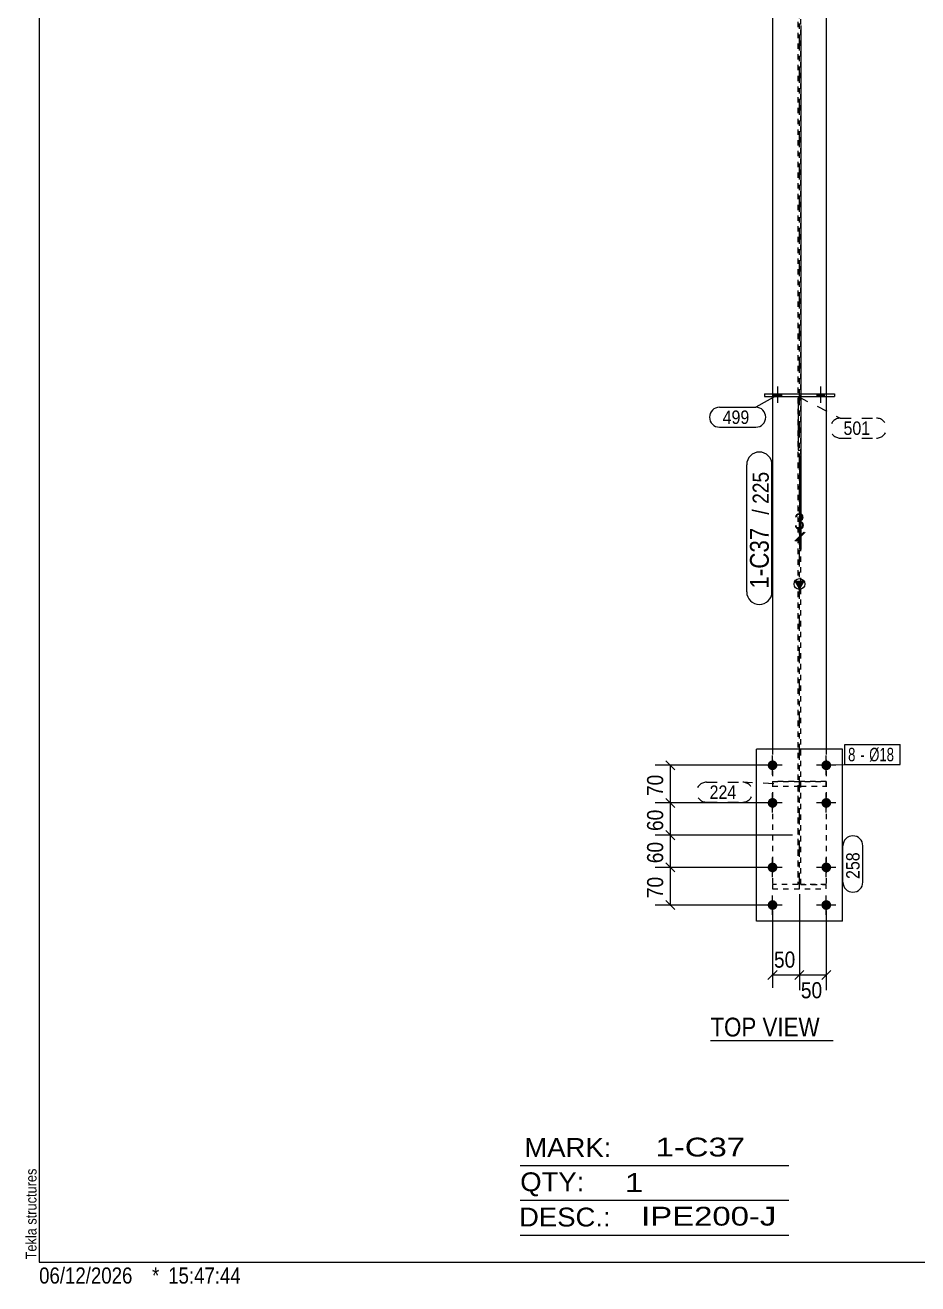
# Model space of a CAD drawing. Header units: millimetres. Extents: x 2 to 579, y 1 to 405.
# Drawn here: x 2.4 to 168.5, y 1 to 235.1 of the extents above; entities that cross this region are included whole.
import ezdxf

# ---------------------------------------------------------------- set-up
doc = ezdxf.new("R2010")
doc.units = ezdxf.units.MM
for name, pattern in [('XKITLINE00', [0]), ('XKITLINE01', [4, 1, -1, 1, -1]), ('XKITLINE02', [4, 2, -2]), ('XKITLINE03', [6, 3, -1, 1, -1])]:
    doc.linetypes.add(name, pattern=pattern)
for name, color, linetype, lineweight in [('Bolt', 3, 'Continuous', 0), ('BoltMark', 7, 'Continuous', 0), ('Dimensions', 7, 'Continuous', 0), ('DrawingSheet', 5, 'Continuous', 0), ('OtherObjectType', 7, 'Continuous', 0), ('Part', 2, 'Continuous', 0), ('PartMark', 7, 'Continuous', 0)]:
    doc.layers.add(name, color=color, linetype=linetype, lineweight=lineweight)
doc.styles.add('ARIAL', font='ARIAL.TTF')
doc.styles.add('ARIAL_NARROW', font='ARIALN.TTF')

# ---------------------------------------------------------------- blocks, each defined once
blk = doc.blocks.new('*A15')
at = {"layer": 'Bolt'}
for points in [[(140.55, 97.48), (140.55, 97.52), (140.56, 97.57), (140.57, 97.61), (140.58, 97.65), (140.59, 97.69), (140.6, 97.74), (140.62, 97.78), (140.64, 97.82), (140.66, 97.86), (140.68, 97.9), (140.7, 97.93), (140.73, 97.97), (140.75, 98), (140.78, 98.04), (140.81, 98.07), (140.85, 98.1), (140.88, 98.13), (140.91, 98.16), (140.95, 98.18), (140.99, 98.21), (141.03, 98.23), (141.07, 98.25), (141.11, 98.27), (141.15, 98.28), (141.19, 98.29), (141.23, 98.31), (141.27, 98.32), (141.32, 98.32), (141.36, 98.33), (141.41, 98.33), (141.45, 98.33), (141.49, 98.33), (141.54, 98.33), (141.58, 98.32), (141.63, 98.32), (141.67, 98.31), (141.71, 98.29), (141.75, 98.28), (141.79, 98.27), (141.83, 98.25), (141.87, 98.23), (141.91, 98.21), (141.95, 98.18), (141.99, 98.16), (142.02, 98.13), (142.05, 98.1), (142.09, 98.07), (142.12, 98.04), (142.15, 98), (142.17, 97.97), (142.2, 97.93), (142.22, 97.9), (142.24, 97.86), (142.26, 97.82), (142.28, 97.78), (142.3, 97.74), (142.31, 97.69), (142.32, 97.65), (142.33, 97.61), (142.34, 97.57), (142.35, 97.52), (142.35, 97.48), (142.35, 97.43), (142.35, 97.39), (142.35, 97.35), (142.34, 97.3), (142.33, 97.26), (142.32, 97.21), (142.31, 97.17), (142.3, 97.13), (142.28, 97.09), (142.26, 97.05), (142.24, 97.01), (142.22, 96.97), (142.2, 96.93), (142.17, 96.9), (142.15, 96.86), (142.12, 96.83), (142.09, 96.8), (142.05, 96.77), (142.02, 96.74), (141.99, 96.71), (141.95, 96.69), (141.91, 96.66), (141.87, 96.64), (141.83, 96.62), (141.79, 96.6), (141.75, 96.59), (141.71, 96.57), (141.67, 96.56), (141.63, 96.55), (141.58, 96.54), (141.54, 96.54), (141.49, 96.53), (141.45, 96.53), (141.41, 96.53), (141.36, 96.54), (141.32, 96.54), (141.27, 96.55), (141.23, 96.56), (141.19, 96.57), (141.15, 96.59), (141.11, 96.6), (141.07, 96.62), (141.03, 96.64), (140.99, 96.66), (140.95, 96.69), (140.91, 96.71), (140.88, 96.74), (140.85, 96.77), (140.81, 96.8), (140.78, 96.83), (140.75, 96.86), (140.73, 96.9), (140.7, 96.93), (140.68, 96.97), (140.66, 97.01), (140.64, 97.05), (140.62, 97.09), (140.6, 97.13), (140.59, 97.17), (140.58, 97.21), (140.57, 97.26), (140.56, 97.3), (140.55, 97.35), (140.55, 97.39), (140.55, 97.43)], [(150.55, 97.48), (150.55, 97.52), (150.56, 97.57), (150.57, 97.61), (150.58, 97.65), (150.59, 97.69), (150.6, 97.74), (150.62, 97.78), (150.64, 97.82), (150.66, 97.86), (150.68, 97.9), (150.7, 97.93), (150.73, 97.97), (150.75, 98), (150.78, 98.04), (150.81, 98.07), (150.85, 98.1), (150.88, 98.13), (150.91, 98.16), (150.95, 98.18), (150.99, 98.21), (151.03, 98.23), (151.07, 98.25), (151.11, 98.27), (151.15, 98.28), (151.19, 98.29), (151.23, 98.31), (151.27, 98.32), (151.32, 98.32), (151.36, 98.33), (151.41, 98.33), (151.45, 98.33), (151.49, 98.33), (151.54, 98.33), (151.58, 98.32), (151.63, 98.32), (151.67, 98.31), (151.71, 98.29), (151.75, 98.28), (151.79, 98.27), (151.83, 98.25), (151.87, 98.23), (151.91, 98.21), (151.95, 98.18), (151.99, 98.16), (152.02, 98.13), (152.05, 98.1), (152.09, 98.07), (152.12, 98.04), (152.15, 98), (152.17, 97.97), (152.2, 97.93), (152.22, 97.9), (152.24, 97.86), (152.26, 97.82), (152.28, 97.78), (152.3, 97.74), (152.31, 97.69), (152.32, 97.65), (152.33, 97.61), (152.34, 97.57), (152.35, 97.52), (152.35, 97.48), (152.35, 97.43), (152.35, 97.39), (152.35, 97.35), (152.34, 97.3), (152.33, 97.26), (152.32, 97.21), (152.31, 97.17), (152.3, 97.13), (152.28, 97.09), (152.26, 97.05), (152.24, 97.01), (152.22, 96.97), (152.2, 96.93), (152.17, 96.9), (152.15, 96.86), (152.12, 96.83), (152.09, 96.8), (152.05, 96.77), (152.02, 96.74), (151.99, 96.71), (151.95, 96.69), (151.91, 96.66), (151.87, 96.64), (151.83, 96.62), (151.79, 96.6), (151.75, 96.59), (151.71, 96.57), (151.67, 96.56), (151.63, 96.55), (151.58, 96.54), (151.54, 96.54), (151.49, 96.53), (151.45, 96.53), (151.41, 96.53), (151.36, 96.54), (151.32, 96.54), (151.27, 96.55), (151.23, 96.56), (151.19, 96.57), (151.15, 96.59), (151.11, 96.6), (151.07, 96.62), (151.03, 96.64), (150.99, 96.66), (150.95, 96.69), (150.91, 96.71), (150.88, 96.74), (150.85, 96.77), (150.81, 96.8), (150.78, 96.83), (150.75, 96.86), (150.73, 96.9), (150.7, 96.93), (150.68, 96.97), (150.66, 97.01), (150.64, 97.05), (150.62, 97.09), (150.6, 97.13), (150.59, 97.17), (150.58, 97.21), (150.57, 97.26), (150.56, 97.3), (150.55, 97.35), (150.55, 97.39), (150.55, 97.43)], [(140.55, 90.48), (140.55, 90.52), (140.56, 90.57), (140.57, 90.61), (140.58, 90.65), (140.59, 90.69), (140.6, 90.74), (140.62, 90.78), (140.64, 90.82), (140.66, 90.86), (140.68, 90.9), (140.7, 90.93), (140.73, 90.97), (140.75, 91), (140.78, 91.04), (140.81, 91.07), (140.85, 91.1), (140.88, 91.13), (140.91, 91.16), (140.95, 91.18), (140.99, 91.21), (141.03, 91.23), (141.07, 91.25), (141.11, 91.27), (141.15, 91.28), (141.19, 91.29), (141.23, 91.31), (141.27, 91.32), (141.32, 91.32), (141.36, 91.33), (141.41, 91.33), (141.45, 91.33), (141.49, 91.33), (141.54, 91.33), (141.58, 91.32), (141.63, 91.32), (141.67, 91.31), (141.71, 91.29), (141.75, 91.28), (141.79, 91.27), (141.83, 91.25), (141.87, 91.23), (141.91, 91.21), (141.95, 91.18), (141.99, 91.16), (142.02, 91.13), (142.05, 91.1), (142.09, 91.07), (142.12, 91.04), (142.15, 91), (142.17, 90.97), (142.2, 90.93), (142.22, 90.9), (142.24, 90.86), (142.26, 90.82), (142.28, 90.78), (142.3, 90.74), (142.31, 90.69), (142.32, 90.65), (142.33, 90.61), (142.34, 90.57), (142.35, 90.52), (142.35, 90.48), (142.35, 90.43), (142.35, 90.39), (142.35, 90.35), (142.34, 90.3), (142.33, 90.26), (142.32, 90.21), (142.31, 90.17), (142.3, 90.13), (142.28, 90.09), (142.26, 90.05), (142.24, 90.01), (142.22, 89.97), (142.2, 89.93), (142.17, 89.9), (142.15, 89.86), (142.12, 89.83), (142.09, 89.8), (142.05, 89.77), (142.02, 89.74), (141.99, 89.71), (141.95, 89.69), (141.91, 89.66), (141.87, 89.64), (141.83, 89.62), (141.79, 89.6), (141.75, 89.59), (141.71, 89.57), (141.67, 89.56), (141.63, 89.55), (141.58, 89.54), (141.54, 89.54), (141.49, 89.53), (141.45, 89.53), (141.41, 89.53), (141.36, 89.54), (141.32, 89.54), (141.27, 89.55), (141.23, 89.56), (141.19, 89.57), (141.15, 89.59), (141.11, 89.6), (141.07, 89.62), (141.03, 89.64), (140.99, 89.66), (140.95, 89.69), (140.91, 89.71), (140.88, 89.74), (140.85, 89.77), (140.81, 89.8), (140.78, 89.83), (140.75, 89.86), (140.73, 89.9), (140.7, 89.93), (140.68, 89.97), (140.66, 90.01), (140.64, 90.05), (140.62, 90.09), (140.6, 90.13), (140.59, 90.17), (140.58, 90.21), (140.57, 90.26), (140.56, 90.3), (140.55, 90.35), (140.55, 90.39), (140.55, 90.43)], [(150.55, 90.48), (150.55, 90.52), (150.56, 90.57), (150.57, 90.61), (150.58, 90.65), (150.59, 90.69), (150.6, 90.74), (150.62, 90.78), (150.64, 90.82), (150.66, 90.86), (150.68, 90.9), (150.7, 90.93), (150.73, 90.97), (150.75, 91), (150.78, 91.04), (150.81, 91.07), (150.85, 91.1), (150.88, 91.13), (150.91, 91.16), (150.95, 91.18), (150.99, 91.21), (151.03, 91.23), (151.07, 91.25), (151.11, 91.27), (151.15, 91.28), (151.19, 91.29), (151.23, 91.31), (151.27, 91.32), (151.32, 91.32), (151.36, 91.33), (151.41, 91.33), (151.45, 91.33), (151.49, 91.33), (151.54, 91.33), (151.58, 91.32), (151.63, 91.32), (151.67, 91.31), (151.71, 91.29), (151.75, 91.28), (151.79, 91.27), (151.83, 91.25), (151.87, 91.23), (151.91, 91.21), (151.95, 91.18), (151.99, 91.16), (152.02, 91.13), (152.05, 91.1), (152.09, 91.07), (152.12, 91.04), (152.15, 91), (152.17, 90.97), (152.2, 90.93), (152.22, 90.9), (152.24, 90.86), (152.26, 90.82), (152.28, 90.78), (152.3, 90.74), (152.31, 90.69), (152.32, 90.65), (152.33, 90.61), (152.34, 90.57), (152.35, 90.52), (152.35, 90.48), (152.35, 90.43), (152.35, 90.39), (152.35, 90.35), (152.34, 90.3), (152.33, 90.26), (152.32, 90.21), (152.31, 90.17), (152.3, 90.13), (152.28, 90.09), (152.26, 90.05), (152.24, 90.01), (152.22, 89.97), (152.2, 89.93), (152.17, 89.9), (152.15, 89.86), (152.12, 89.83), (152.09, 89.8), (152.05, 89.77), (152.02, 89.74), (151.99, 89.71), (151.95, 89.69), (151.91, 89.66), (151.87, 89.64), (151.83, 89.62), (151.79, 89.6), (151.75, 89.59), (151.71, 89.57), (151.67, 89.56), (151.63, 89.55), (151.58, 89.54), (151.54, 89.54), (151.49, 89.53), (151.45, 89.53), (151.41, 89.53), (151.36, 89.54), (151.32, 89.54), (151.27, 89.55), (151.23, 89.56), (151.19, 89.57), (151.15, 89.59), (151.11, 89.6), (151.07, 89.62), (151.03, 89.64), (150.99, 89.66), (150.95, 89.69), (150.91, 89.71), (150.88, 89.74), (150.85, 89.77), (150.81, 89.8), (150.78, 89.83), (150.75, 89.86), (150.73, 89.9), (150.7, 89.93), (150.68, 89.97), (150.66, 90.01), (150.64, 90.05), (150.62, 90.09), (150.6, 90.13), (150.59, 90.17), (150.58, 90.21), (150.57, 90.26), (150.56, 90.3), (150.55, 90.35), (150.55, 90.39), (150.55, 90.43)], [(140.55, 78.48), (140.55, 78.52), (140.56, 78.57), (140.57, 78.61), (140.58, 78.65), (140.59, 78.69), (140.6, 78.74), (140.62, 78.78), (140.64, 78.82), (140.66, 78.86), (140.68, 78.9), (140.7, 78.93), (140.73, 78.97), (140.75, 79), (140.78, 79.04), (140.81, 79.07), (140.85, 79.1), (140.88, 79.13), (140.91, 79.16), (140.95, 79.18), (140.99, 79.21), (141.03, 79.23), (141.07, 79.25), (141.11, 79.27), (141.15, 79.28), (141.19, 79.29), (141.23, 79.31), (141.27, 79.32), (141.32, 79.32), (141.36, 79.33), (141.41, 79.33), (141.45, 79.33), (141.49, 79.33), (141.54, 79.33), (141.58, 79.32), (141.63, 79.32), (141.67, 79.31), (141.71, 79.29), (141.75, 79.28), (141.79, 79.27), (141.83, 79.25), (141.87, 79.23), (141.91, 79.21), (141.95, 79.18), (141.99, 79.16), (142.02, 79.13), (142.05, 79.1), (142.09, 79.07), (142.12, 79.04), (142.15, 79), (142.17, 78.97), (142.2, 78.93), (142.22, 78.9), (142.24, 78.86), (142.26, 78.82), (142.28, 78.78), (142.3, 78.74), (142.31, 78.69), (142.32, 78.65), (142.33, 78.61), (142.34, 78.57), (142.35, 78.52), (142.35, 78.48), (142.35, 78.43), (142.35, 78.39), (142.35, 78.35), (142.34, 78.3), (142.33, 78.26), (142.32, 78.21), (142.31, 78.17), (142.3, 78.13), (142.28, 78.09), (142.26, 78.05), (142.24, 78.01), (142.22, 77.97), (142.2, 77.93), (142.17, 77.9), (142.15, 77.86), (142.12, 77.83), (142.09, 77.8), (142.05, 77.77), (142.02, 77.74), (141.99, 77.71), (141.95, 77.69), (141.91, 77.66), (141.87, 77.64), (141.83, 77.62), (141.79, 77.6), (141.75, 77.59), (141.71, 77.57), (141.67, 77.56), (141.63, 77.55), (141.58, 77.54), (141.54, 77.54), (141.49, 77.53), (141.45, 77.53), (141.41, 77.53), (141.36, 77.54), (141.32, 77.54), (141.27, 77.55), (141.23, 77.56), (141.19, 77.57), (141.15, 77.59), (141.11, 77.6), (141.07, 77.62), (141.03, 77.64), (140.99, 77.66), (140.95, 77.69), (140.91, 77.71), (140.88, 77.74), (140.85, 77.77), (140.81, 77.8), (140.78, 77.83), (140.75, 77.86), (140.73, 77.9), (140.7, 77.93), (140.68, 77.97), (140.66, 78.01), (140.64, 78.05), (140.62, 78.09), (140.6, 78.13), (140.59, 78.17), (140.58, 78.21), (140.57, 78.26), (140.56, 78.3), (140.55, 78.35), (140.55, 78.39), (140.55, 78.43)], [(150.55, 78.48), (150.55, 78.52), (150.56, 78.57), (150.57, 78.61), (150.58, 78.65), (150.59, 78.69), (150.6, 78.74), (150.62, 78.78), (150.64, 78.82), (150.66, 78.86), (150.68, 78.9), (150.7, 78.93), (150.73, 78.97), (150.75, 79), (150.78, 79.04), (150.81, 79.07), (150.85, 79.1), (150.88, 79.13), (150.91, 79.16), (150.95, 79.18), (150.99, 79.21), (151.03, 79.23), (151.07, 79.25), (151.11, 79.27), (151.15, 79.28), (151.19, 79.29), (151.23, 79.31), (151.27, 79.32), (151.32, 79.32), (151.36, 79.33), (151.41, 79.33), (151.45, 79.33), (151.49, 79.33), (151.54, 79.33), (151.58, 79.32), (151.63, 79.32), (151.67, 79.31), (151.71, 79.29), (151.75, 79.28), (151.79, 79.27), (151.83, 79.25), (151.87, 79.23), (151.91, 79.21), (151.95, 79.18), (151.99, 79.16), (152.02, 79.13), (152.05, 79.1), (152.09, 79.07), (152.12, 79.04), (152.15, 79), (152.17, 78.97), (152.2, 78.93), (152.22, 78.9), (152.24, 78.86), (152.26, 78.82), (152.28, 78.78), (152.3, 78.74), (152.31, 78.69), (152.32, 78.65), (152.33, 78.61), (152.34, 78.57), (152.35, 78.52), (152.35, 78.48), (152.35, 78.43), (152.35, 78.39), (152.35, 78.35), (152.34, 78.3), (152.33, 78.26), (152.32, 78.21), (152.31, 78.17), (152.3, 78.13), (152.28, 78.09), (152.26, 78.05), (152.24, 78.01), (152.22, 77.97), (152.2, 77.93), (152.17, 77.9), (152.15, 77.86), (152.12, 77.83), (152.09, 77.8), (152.05, 77.77), (152.02, 77.74), (151.99, 77.71), (151.95, 77.69), (151.91, 77.66), (151.87, 77.64), (151.83, 77.62), (151.79, 77.6), (151.75, 77.59), (151.71, 77.57), (151.67, 77.56), (151.63, 77.55), (151.58, 77.54), (151.54, 77.54), (151.49, 77.53), (151.45, 77.53), (151.41, 77.53), (151.36, 77.54), (151.32, 77.54), (151.27, 77.55), (151.23, 77.56), (151.19, 77.57), (151.15, 77.59), (151.11, 77.6), (151.07, 77.62), (151.03, 77.64), (150.99, 77.66), (150.95, 77.69), (150.91, 77.71), (150.88, 77.74), (150.85, 77.77), (150.81, 77.8), (150.78, 77.83), (150.75, 77.86), (150.73, 77.9), (150.7, 77.93), (150.68, 77.97), (150.66, 78.01), (150.64, 78.05), (150.62, 78.09), (150.6, 78.13), (150.59, 78.17), (150.58, 78.21), (150.57, 78.26), (150.56, 78.3), (150.55, 78.35), (150.55, 78.39), (150.55, 78.43)], [(140.55, 71.48), (140.55, 71.52), (140.56, 71.57), (140.57, 71.61), (140.58, 71.65), (140.59, 71.69), (140.6, 71.74), (140.62, 71.78), (140.64, 71.82), (140.66, 71.86), (140.68, 71.9), (140.7, 71.93), (140.73, 71.97), (140.75, 72), (140.78, 72.04), (140.81, 72.07), (140.85, 72.1), (140.88, 72.13), (140.91, 72.16), (140.95, 72.18), (140.99, 72.21), (141.03, 72.23), (141.07, 72.25), (141.11, 72.27), (141.15, 72.28), (141.19, 72.29), (141.23, 72.31), (141.27, 72.32), (141.32, 72.32), (141.36, 72.33), (141.41, 72.33), (141.45, 72.33), (141.49, 72.33), (141.54, 72.33), (141.58, 72.32), (141.63, 72.32), (141.67, 72.31), (141.71, 72.29), (141.75, 72.28), (141.79, 72.27), (141.83, 72.25), (141.87, 72.23), (141.91, 72.21), (141.95, 72.18), (141.99, 72.16), (142.02, 72.13), (142.05, 72.1), (142.09, 72.07), (142.12, 72.04), (142.15, 72), (142.17, 71.97), (142.2, 71.93), (142.22, 71.9), (142.24, 71.86), (142.26, 71.82), (142.28, 71.78), (142.3, 71.74), (142.31, 71.69), (142.32, 71.65), (142.33, 71.61), (142.34, 71.57), (142.35, 71.52), (142.35, 71.48), (142.35, 71.43), (142.35, 71.39), (142.35, 71.35), (142.34, 71.3), (142.33, 71.26), (142.32, 71.21), (142.31, 71.17), (142.3, 71.13), (142.28, 71.09), (142.26, 71.05), (142.24, 71.01), (142.22, 70.97), (142.2, 70.93), (142.17, 70.9), (142.15, 70.86), (142.12, 70.83), (142.09, 70.8), (142.05, 70.77), (142.02, 70.74), (141.99, 70.71), (141.95, 70.69), (141.91, 70.66), (141.87, 70.64), (141.83, 70.62), (141.79, 70.6), (141.75, 70.59), (141.71, 70.57), (141.67, 70.56), (141.63, 70.55), (141.58, 70.54), (141.54, 70.54), (141.49, 70.53), (141.45, 70.53), (141.41, 70.53), (141.36, 70.54), (141.32, 70.54), (141.27, 70.55), (141.23, 70.56), (141.19, 70.57), (141.15, 70.59), (141.11, 70.6), (141.07, 70.62), (141.03, 70.64), (140.99, 70.66), (140.95, 70.69), (140.91, 70.71), (140.88, 70.74), (140.85, 70.77), (140.81, 70.8), (140.78, 70.83), (140.75, 70.86), (140.73, 70.9), (140.7, 70.93), (140.68, 70.97), (140.66, 71.01), (140.64, 71.05), (140.62, 71.09), (140.6, 71.13), (140.59, 71.17), (140.58, 71.21), (140.57, 71.26), (140.56, 71.3), (140.55, 71.35), (140.55, 71.39), (140.55, 71.43)], [(150.55, 71.48), (150.55, 71.52), (150.56, 71.57), (150.57, 71.61), (150.58, 71.65), (150.59, 71.69), (150.6, 71.74), (150.62, 71.78), (150.64, 71.82), (150.66, 71.86), (150.68, 71.9), (150.7, 71.93), (150.73, 71.97), (150.75, 72), (150.78, 72.04), (150.81, 72.07), (150.85, 72.1), (150.88, 72.13), (150.91, 72.16), (150.95, 72.18), (150.99, 72.21), (151.03, 72.23), (151.07, 72.25), (151.11, 72.27), (151.15, 72.28), (151.19, 72.29), (151.23, 72.31), (151.27, 72.32), (151.32, 72.32), (151.36, 72.33), (151.41, 72.33), (151.45, 72.33), (151.49, 72.33), (151.54, 72.33), (151.58, 72.32), (151.63, 72.32), (151.67, 72.31), (151.71, 72.29), (151.75, 72.28), (151.79, 72.27), (151.83, 72.25), (151.87, 72.23), (151.91, 72.21), (151.95, 72.18), (151.99, 72.16), (152.02, 72.13), (152.05, 72.1), (152.09, 72.07), (152.12, 72.04), (152.15, 72), (152.17, 71.97), (152.2, 71.93), (152.22, 71.9), (152.24, 71.86), (152.26, 71.82), (152.28, 71.78), (152.3, 71.74), (152.31, 71.69), (152.32, 71.65), (152.33, 71.61), (152.34, 71.57), (152.35, 71.52), (152.35, 71.48), (152.35, 71.43), (152.35, 71.39), (152.35, 71.35), (152.34, 71.3), (152.33, 71.26), (152.32, 71.21), (152.31, 71.17), (152.3, 71.13), (152.28, 71.09), (152.26, 71.05), (152.24, 71.01), (152.22, 70.97), (152.2, 70.93), (152.17, 70.9), (152.15, 70.86), (152.12, 70.83), (152.09, 70.8), (152.05, 70.77), (152.02, 70.74), (151.99, 70.71), (151.95, 70.69), (151.91, 70.66), (151.87, 70.64), (151.83, 70.62), (151.79, 70.6), (151.75, 70.59), (151.71, 70.57), (151.67, 70.56), (151.63, 70.55), (151.58, 70.54), (151.54, 70.54), (151.49, 70.53), (151.45, 70.53), (151.41, 70.53), (151.36, 70.54), (151.32, 70.54), (151.27, 70.55), (151.23, 70.56), (151.19, 70.57), (151.15, 70.59), (151.11, 70.6), (151.07, 70.62), (151.03, 70.64), (150.99, 70.66), (150.95, 70.69), (150.91, 70.71), (150.88, 70.74), (150.85, 70.77), (150.81, 70.8), (150.78, 70.83), (150.75, 70.86), (150.73, 70.9), (150.7, 70.93), (150.68, 70.97), (150.66, 71.01), (150.64, 71.05), (150.62, 71.09), (150.6, 71.13), (150.59, 71.17), (150.58, 71.21), (150.57, 71.26), (150.56, 71.3), (150.55, 71.35), (150.55, 71.39), (150.55, 71.43)]]:
    blk.add_hatch(color=3, dxfattribs=at).paths.add_polyline_path(points, flags=17)
at = {"layer": 'Bolt', "color": 3, "linetype": 'XKITLINE00', "lineweight": 0}
for p, q in [((141.45, 95.63), (141.45, 99.23)), ((151.45, 95.63), (151.45, 99.23)), ((143.25, 97.43), (139.65, 97.43)), ((153.25, 97.43), (149.65, 97.43)), ((141.45, 88.63), (141.45, 92.23)), ((151.45, 88.63), (151.45, 92.23)), ((143.25, 90.43), (139.65, 90.43)), ((153.25, 90.43), (149.65, 90.43)), ((141.45, 76.63), (141.45, 80.23)), ((151.45, 76.63), (151.45, 80.23)), ((143.25, 78.43), (139.65, 78.43)), ((153.25, 78.43), (149.65, 78.43)), ((141.45, 69.63), (141.45, 73.23)), ((151.45, 69.63), (151.45, 73.23)), ((143.25, 71.43), (139.65, 71.43)), ((153.25, 71.43), (149.65, 71.43))]:
    blk.add_line(p, q, dxfattribs=at)
blk = doc.blocks.new('*A16')
at = {"layer": 'Bolt'}
for points in [[(143.15, 166.56), (143.15, 166.06), (141.75, 166.06), (141.75, 166.56)], [(143.15, 166.56), (143.15, 166.06), (141.75, 166.06), (141.75, 166.56)], [(151.15, 166.56), (151.15, 166.06), (149.75, 166.06), (149.75, 166.56)], [(151.15, 166.56), (151.15, 166.06), (149.75, 166.06), (149.75, 166.56)]]:
    blk.add_hatch(color=3, dxfattribs=at).paths.add_polyline_path(points, flags=17)
at = {"layer": 'Bolt', "color": 3, "linetype": 'XKITLINE00', "lineweight": 0}
for p, q in [((141.75, 166.06), (141.75, 166.56)), ((141.75, 166.06), (141.75, 166.56)), ((142.45, 164.9), (142.45, 167.9)), ((142.45, 164.9), (142.45, 167.9)), ((143.15, 166.06), (143.15, 166.56)), ((143.15, 166.06), (143.15, 166.56)), ((149.75, 166.06), (149.75, 166.56)), ((149.75, 166.06), (149.75, 166.56)), ((150.45, 164.9), (150.45, 167.9)), ((150.45, 164.9), (150.45, 167.9)), ((151.15, 166.06), (151.15, 166.56)), ((151.15, 166.06), (151.15, 166.56))]:
    blk.add_line(p, q, dxfattribs=at)
blk = doc.blocks.new('*A19')
at = {"layer": 'Part'}
blk.add_hatch(color=2, dxfattribs=at).paths.add_polyline_path([(145.65, 131.66), (147.25, 131.66), (146.45, 130.26)], flags=17)
at = {"layer": 'Part', "color": 7, "linetype": 'XKITLINE03', "lineweight": 0}
blk.add_line((146.45, 74.43), (146.45, 307.74), dxfattribs=at)
at = {"layer": 'Part', "color": 2, "linetype": 'XKITLINE00', "lineweight": 0}
for p, q in [((141.45, 297.74), (141.45, 296.56)), ((141.45, 297.74), (151.45, 297.74)), ((151.45, 297.74), (151.45, 296.56)), ((141.45, 296.06), (141.45, 246.56)), ((151.45, 296.06), (151.45, 246.56)), ((141.45, 246.06), (141.45, 166.56)), ((151.45, 246.06), (151.45, 166.56)), ((141.45, 166.06), (141.45, 100.43)), ((151.45, 166.06), (151.45, 100.43)), ((146.45, 130.26), (145.65, 131.66)), ((145.65, 131.66), (147.25, 131.66)), ((147.25, 131.66), (146.45, 130.26))]:
    blk.add_line(p, q, dxfattribs=at)
at = {"layer": 'Part', "color": 7, "linetype": 'XKITLINE01', "lineweight": 0}
for p, q in [((146.17, 297.74), (146.17, 75.28)), ((146.73, 75.28), (146.73, 297.74)), ((141.45, 296.56), (141.45, 296.06)), ((151.45, 296.56), (151.45, 296.06)), ((141.45, 246.56), (141.45, 246.06)), ((151.45, 246.56), (151.45, 246.06)), ((141.45, 166.56), (141.45, 166.06)), ((151.45, 166.56), (151.45, 166.06)), ((141.45, 100.43), (141.45, 74.43)), ((151.45, 100.43), (151.45, 74.43)), ((141.45, 94.43), (151.45, 94.43)), ((141.45, 93.58), (146.17, 93.58)), ((146.73, 93.58), (151.45, 93.58)), ((146.17, 75.28), (141.45, 75.28)), ((151.45, 75.28), (146.73, 75.28)), ((141.45, 74.43), (151.45, 74.43))]:
    blk.add_line(p, q, dxfattribs=at)
at = {"layer": 'Part', "color": 2, "linetype": 'XKITLINE00', "lineweight": 0}
blk.add_circle((146.45, 131.16), 1, dxfattribs=at)
blk = doc.blocks.new('*A20')
at = {"layer": 'Part', "color": 7, "linetype": 'XKITLINE01', "lineweight": 0}
for p, q in [((151.45, 94.43), (141.45, 94.43)), ((141.45, 94.43), (141.45, 93.58)), ((141.45, 94.43), (151.45, 94.43)), ((151.45, 93.58), (151.45, 94.43)), ((141.45, 93.58), (146.17, 93.58)), ((141.45, 93.58), (146.17, 93.58)), ((146.17, 93.58), (146.17, 75.28)), ((146.73, 75.28), (146.73, 93.58)), ((146.73, 93.58), (151.45, 93.58)), ((146.73, 93.58), (151.45, 93.58)), ((146.17, 75.28), (141.45, 75.28)), ((141.45, 75.28), (141.45, 74.43)), ((146.17, 75.28), (141.45, 75.28)), ((151.45, 75.28), (146.73, 75.28)), ((146.73, 75.28), (151.45, 75.28)), ((151.45, 74.43), (151.45, 75.28)), ((141.45, 74.43), (151.45, 74.43)), ((141.45, 74.43), (151.45, 74.43))]:
    blk.add_line(p, q, dxfattribs=at)
at = {"layer": 'Part', "color": 7, "linetype": 'XKITLINE03', "lineweight": 0}
blk.add_line((146.45, 84.43), (146.45, 84.43), dxfattribs=at)
blk = doc.blocks.new('*A21')
at = {"layer": 'Part', "color": 2, "linetype": 'XKITLINE00', "lineweight": 0}
for p, q in [((138.45, 68.43), (138.45, 100.43)), ((154.45, 100.43), (138.45, 100.43)), ((154.45, 68.43), (154.45, 100.43)), ((154.45, 68.43), (138.45, 68.43))]:
    blk.add_line(p, q, dxfattribs=at)
blk = doc.blocks.new('*A22')
at = {"layer": 'Part', "color": 2, "linetype": 'XKITLINE00', "lineweight": 0}
for p, q in [((139.95, 166.56), (139.95, 166.06)), ((139.95, 166.56), (152.95, 166.56)), ((152.95, 166.56), (152.95, 166.06)), ((139.95, 166.06), (152.95, 166.06))]:
    blk.add_line(p, q, dxfattribs=at)
blk = doc.blocks.new('*A23')
at = {"layer": 'Part', "color": 2, "linetype": 'XKITLINE00', "lineweight": 0}
for p, q in [((146.2, 166.06), (146.2, 156.06)), ((146.7, 166.06), (146.7, 156.06)), ((146.2, 156.06), (146.7, 156.06))]:
    blk.add_line(p, q, dxfattribs=at)
at = {"layer": 'Part', "color": 7, "linetype": 'XKITLINE01', "lineweight": 0}
blk.add_line((146.2, 166.06), (146.7, 166.06), dxfattribs=at)
blk.add_line((146.2, 166.06), (146.7, 166.06), dxfattribs=at)
blk = doc.blocks.new('*A32')
at = {"layer": 'DrawingSheet', "color": 5, "linetype": 'XKITLINE00', "lineweight": 0}
for p, q in [((5, 405), (5, 5)), ((5, 5), (579, 5))]:
    blk.add_line(p, q, dxfattribs=at)
at = {"layer": 'DrawingSheet', "color": 5, "style": 'ARIAL', "width": 0.85}
blk.add_text('Tekla structures', height=2, rotation=90, dxfattribs=at).set_placement((4.5, 5.5))
blk = doc.blocks.new('*A36')
at = {"layer": 'OtherObjectType', "color": 6, "linetype": 'XKITLINE00', "lineweight": 0}
for p, q in [((94.5, 23), (144.5, 23)), ((94.5, 16.5), (144.5, 16.5)), ((94.5, 10), (144.5, 10))]:
    blk.add_line(p, q, dxfattribs=at)
at = {"layer": 'OtherObjectType', "color": 6, "style": 'ARIAL_NARROW'}
for s, width, p in [('1-C37', 1.525501, (119.69, 24.65)), ('MARK:', 1.275, (95.27, 24.58)), ('QTY:', 1.275, (94.5, 18.19)), ('1', 1.525501, (113.99, 18.05)), ('DESC.:', 1.275, (94.29, 11.63)), ('IPE200-J', 1.525501, (117, 11.79))]:
    blk.add_text(s, height=3.5, dxfattribs=dict(at, width=width)).set_placement(p)
blk = doc.blocks.new('*A39')
at = {"layer": 'OtherObjectType', "color": 7, "style": 'ARIAL_NARROW', "width": 1.008832}
for s, p in [('06/12/2026', (4.99, 1)), ('*', (26, 1)), ('15:47:44', (29, 1))]:
    blk.add_text(s, height=3, dxfattribs=at).set_placement(p)
blk = doc.blocks.new('*A68')
at = {"layer": 'Dimensions', "color": 7, "linetype": 'XKITLINE00', "lineweight": 0}
for p, q in [((140.45, 78.43), (119.6, 78.43)), ((121.6, 79.28), (123.3, 77.59)), ((122.45, 71.43), (122.45, 78.43)), ((140.45, 71.43), (119.6, 71.43)), ((121.6, 72.28), (123.3, 70.59))]:
    blk.add_line(p, q, dxfattribs=at)
at = {"layer": 'Dimensions', "color": 3}
for p in [(122.45, 78.43), (122.45, 71.43)]:
    blk.add_point(p, dxfattribs=at)
at = {"layer": 'Dimensions', "color": 3, "style": 'ARIAL', "width": 0.85}
blk.add_text('70', height=3, rotation=90.0002, dxfattribs=at).set_placement((121.1, 72.71))
blk = doc.blocks.new('*A69')
at = {"layer": 'Dimensions', "color": 7, "linetype": 'XKITLINE00', "lineweight": 0}
for p, q in [((145.17, 84.43), (119.6, 84.43)), ((121.6, 85.28), (123.3, 83.59)), ((122.45, 78.43), (122.45, 84.43)), ((140.45, 78.43), (119.6, 78.43)), ((121.6, 79.28), (123.3, 77.59))]:
    blk.add_line(p, q, dxfattribs=at)
at = {"layer": 'Dimensions', "color": 3}
for p in [(122.45, 84.43), (122.45, 78.43)]:
    blk.add_point(p, dxfattribs=at)
at = {"layer": 'Dimensions', "color": 3, "style": 'ARIAL', "width": 0.85}
blk.add_text('60', height=3, rotation=90.0002, dxfattribs=at).set_placement((121.1, 79.21))
blk = doc.blocks.new('*A70')
at = {"layer": 'Dimensions', "color": 7, "linetype": 'XKITLINE00', "lineweight": 0}
for p, q in [((140.45, 90.43), (119.6, 90.43)), ((121.6, 91.28), (123.3, 89.59)), ((122.45, 84.43), (122.45, 90.43)), ((145.17, 84.43), (119.6, 84.43)), ((121.6, 85.28), (123.3, 83.59))]:
    blk.add_line(p, q, dxfattribs=at)
at = {"layer": 'Dimensions', "color": 3}
for p in [(122.45, 90.43), (122.45, 84.43)]:
    blk.add_point(p, dxfattribs=at)
at = {"layer": 'Dimensions', "color": 3, "style": 'ARIAL', "width": 0.85}
blk.add_text('60', height=3, rotation=90.0002, dxfattribs=at).set_placement((121.1, 85.21))
blk = doc.blocks.new('*A71')
at = {"layer": 'Dimensions', "color": 7, "linetype": 'XKITLINE00', "lineweight": 0}
for p, q in [((140.45, 97.43), (119.6, 97.43)), ((121.6, 98.28), (123.3, 96.59)), ((122.45, 90.43), (122.45, 97.43)), ((140.45, 90.43), (119.6, 90.43)), ((121.6, 91.28), (123.3, 89.59))]:
    blk.add_line(p, q, dxfattribs=at)
at = {"layer": 'Dimensions', "color": 3}
for p in [(122.45, 97.43), (122.45, 90.43)]:
    blk.add_point(p, dxfattribs=at)
at = {"layer": 'Dimensions', "color": 3, "style": 'ARIAL', "width": 0.85}
blk.add_text('70', height=3, rotation=90.0002, dxfattribs=at).set_placement((121.1, 91.71))
blk = doc.blocks.new('*A72')
at = {"layer": 'Dimensions', "color": 7, "linetype": 'XKITLINE00', "lineweight": 0}
for p, q in [((146.45, 73.43), (146.45, 56.03)), ((141.45, 70.43), (141.45, 56.03)), ((142.3, 59.28), (140.6, 57.59)), ((147.3, 59.28), (145.6, 57.59)), ((141.45, 58.43), (146.45, 58.43))]:
    blk.add_line(p, q, dxfattribs=at)
at = {"layer": 'Dimensions', "color": 3}
for p in [(141.45, 58.43), (146.45, 58.43)]:
    blk.add_point(p, dxfattribs=at)
at = {"layer": 'Dimensions', "color": 3, "style": 'ARIAL', "width": 0.85}
blk.add_text('50', height=3, dxfattribs=at).set_placement((141.72, 59.78))
blk = doc.blocks.new('*A73')
at = {"layer": 'Dimensions', "color": 7, "linetype": 'XKITLINE00', "lineweight": 0}
for p, q in [((146.45, 73.43), (146.45, 55.58)), ((151.45, 70.43), (151.45, 55.58)), ((147.3, 59.28), (145.6, 57.59)), ((152.3, 59.28), (150.6, 57.59)), ((146.45, 58.43), (151.45, 58.43))]:
    blk.add_line(p, q, dxfattribs=at)
at = {"layer": 'Dimensions', "color": 3}
for p in [(146.45, 58.43), (151.45, 58.43)]:
    blk.add_point(p, dxfattribs=at)
at = {"layer": 'Dimensions', "color": 3, "style": 'ARIAL', "width": 0.85}
blk.add_text('50', height=3, dxfattribs=at).set_placement((146.72, 54.08))
blk = doc.blocks.new('*A76')
at = {"layer": 'Dimensions', "color": 7, "linetype": 'XKITLINE00', "lineweight": 0}
for p, q in [((146.7, 235.06), (146.7, 137.56)), ((146.45, 155.06), (146.45, 137.56)), ((147.3, 140.81), (145.6, 139.11)), ((147.55, 140.81), (145.85, 139.11)), ((146.45, 139.96), (146.7, 139.96))]:
    blk.add_line(p, q, dxfattribs=at)
at = {"layer": 'Dimensions', "color": 3}
for p in [(146.45, 139.96), (146.7, 139.96)]:
    blk.add_point(p, dxfattribs=at)
at = {"layer": 'Dimensions', "color": 3, "style": 'ARIAL', "width": 0.85}
blk.add_text('3', height=3, dxfattribs=at).set_placement((145.46, 141.31))
blk = doc.blocks.new('*A78')
at = {"layer": 'BoltMark', "color": 7, "linetype": 'XKITLINE00', "lineweight": 0}
for p, q in [((154.91, 101.28), (165.21, 101.28)), ((154.91, 97.58), (154.91, 101.28)), ((165.21, 97.58), (165.21, 101.28)), ((151.45, 97.43), (154.91, 97.58)), ((154.91, 97.58), (165.21, 97.58))]:
    blk.add_line(p, q, dxfattribs=at)
at = {"layer": 'BoltMark', "color": 3, "style": 'ARIAL_NARROW', "width": 0.85}
for s, p in [('8', (155.51, 98.18)), ('Ø18', (159.44, 98.18)), ('-', (157.78, 98.18))]:
    blk.add_text(s, height=2.5, dxfattribs=at).set_placement(p)
blk = doc.blocks.new('*A83')
at = {"layer": 'PartMark', "color": 7, "linetype": 'XKITLINE02', "lineweight": 0}
for p, q in [((146.2, 166.06), (154.06, 162.01)), ((154.06, 162.01), (160.82, 162.01)), ((154.06, 158.31), (160.82, 158.31))]:
    blk.add_line(p, q, dxfattribs=at)
for centre, start, end in [((154.06, 160.16), 90, 270), ((160.82, 160.16), 270, 90)]:
    blk.add_arc(centre, 1.85, start, end, dxfattribs=at)
at = {"layer": 'PartMark', "color": 3, "style": 'ARIAL', "width": 0.85}
blk.add_text('501', height=2.5, dxfattribs=at).set_placement((154.66, 158.91))
blk = doc.blocks.new('*A84')
at = {"layer": 'PartMark', "color": 7, "linetype": 'XKITLINE00', "lineweight": 0}
for p, q in [((142.58, 166.43), (138.34, 164.04)), ((131.57, 164.04), (138.34, 164.04)), ((131.57, 160.34), (138.34, 160.34))]:
    blk.add_line(p, q, dxfattribs=at)
for centre, start, end in [((131.57, 162.19), 90, 270), ((138.34, 162.19), 270, 90)]:
    blk.add_arc(centre, 1.85, start, end, dxfattribs=at)
at = {"layer": 'PartMark', "color": 3, "style": 'ARIAL', "width": 0.85}
blk.add_text('499', height=2.5, dxfattribs=at).set_placement((132.17, 160.94))
blk = doc.blocks.new('*A85')
at = {"layer": 'PartMark', "color": 7, "linetype": 'XKITLINE00', "lineweight": 0}
for p, q in [((154.55, 75.68), (154.55, 82.45)), ((158.25, 75.68), (158.25, 82.45))]:
    blk.add_line(p, q, dxfattribs=at)
for centre, start, end in [((156.4, 82.45), 0, 180), ((156.4, 75.68), 180, 0)]:
    blk.add_arc(centre, 1.85, start, end, dxfattribs=at)
at = {"layer": 'PartMark', "color": 3, "style": 'ARIAL', "width": 0.85}
blk.add_text('258', height=2.5, rotation=90.0002, dxfattribs=at).set_placement((157.65, 76.28))
blk = doc.blocks.new('*A86')
at = {"layer": 'PartMark', "color": 7, "linetype": 'XKITLINE02', "lineweight": 0}
for p, q in [((129.14, 94.28), (135.9, 94.28)), ((141.7, 93.98), (135.9, 94.28)), ((129.14, 90.58), (135.9, 90.58))]:
    blk.add_line(p, q, dxfattribs=at)
for centre, start, end in [((129.14, 92.43), 90, 270), ((135.9, 92.43), 270, 90)]:
    blk.add_arc(centre, 1.85, start, end, dxfattribs=at)
at = {"layer": 'PartMark', "color": 3, "style": 'ARIAL', "width": 0.85}
blk.add_text('224', height=2.5, dxfattribs=at).set_placement((129.74, 91.18))
blk = doc.blocks.new('*A87')
at = {"layer": 'PartMark', "color": 7, "linetype": 'XKITLINE00', "lineweight": 0}
for p, q in [((136.65, 129.71), (136.65, 153.36)), ((141.35, 129.71), (141.35, 153.36))]:
    blk.add_line(p, q, dxfattribs=at)
for centre, start, end in [((139, 153.36), 0, 180), ((139, 129.71), 180, 0)]:
    blk.add_arc(centre, 2.35, start, end, dxfattribs=at)
at = {"layer": 'PartMark', "color": 3, "style": 'ARIAL', "width": 0.85}
for s, p in [('225', (140.75, 146.08)), ('/', (140.75, 144.07))]:
    blk.add_text(s, height=3, rotation=90.0002, dxfattribs=at).set_placement(p)
at = {"layer": 'PartMark', "color": 1, "style": 'ARIAL', "width": 0.85}
blk.add_text('1-C37', height=3.5, rotation=90.0002, dxfattribs=at).set_placement((140.75, 130.31))
blk = doc.blocks.new('*A88')
at = {"layer": 'OtherObjectType', "color": 7, "linetype": 'XKITLINE00', "lineweight": 0}
blk.add_line((129.89, 46.23), (152.72, 46.23), dxfattribs=at)
at = {"layer": 'OtherObjectType', "color": 7, "style": 'ARIAL', "width": 0.85}
blk.add_text('TOP VIEW', height=3.5, dxfattribs=at).set_placement((129.89, 46.98))

msp = doc.modelspace()

# ---------------------------------------------------------------- block references
at = {"lineweight": 0}
for name in ['*A32', '*A76', '*A84', '*A22', '*A16', '*A23', '*A83', '*A87', '*A78', '*A21', '*A15', '*A71', '*A86', '*A20', '*A70', '*A69', '*A85', '*A68', '*A72', '*A73', '*A88', '*A36', '*A39']:
    msp.add_blockref(name, (0, 0), dxfattribs=at)
at = {"layer": 'Part', "lineweight": 0}
msp.add_blockref('*A19', (0, 0), dxfattribs=at)

doc.saveas('drawing.dxf')
